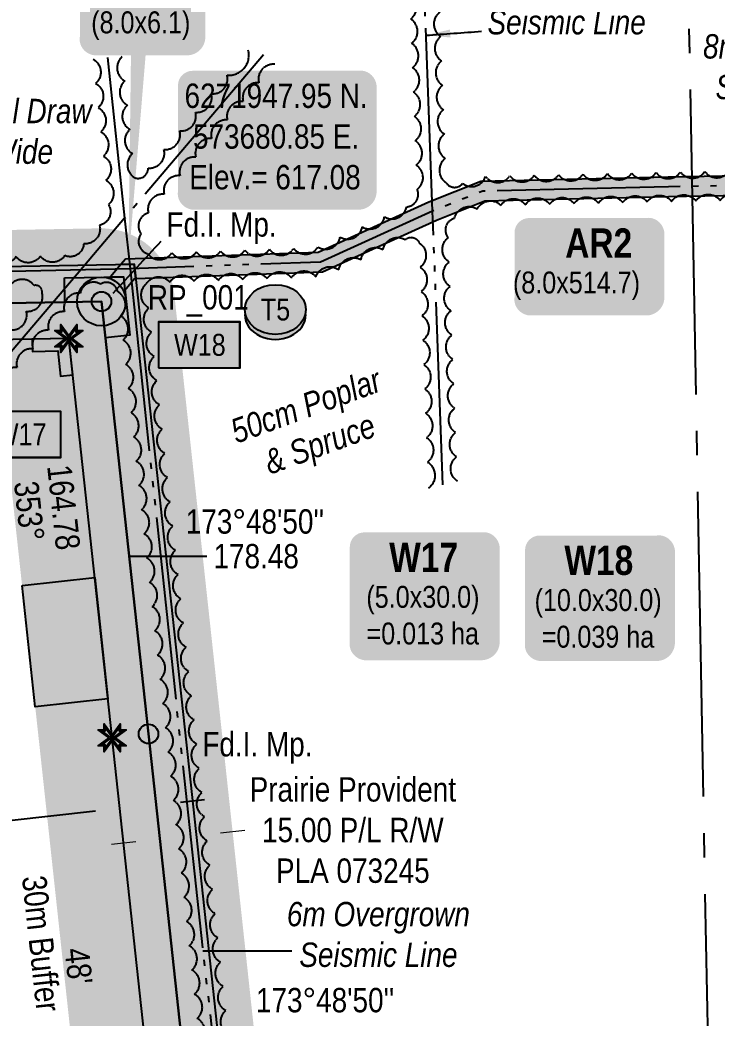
# Model space of a CAD drawing. Extents: x 571054 to 575687, y 6270459 to 6274187.
# Drawn here: x 573647.4 to 573933.3, y 6271654.1 to 6272063.4 of the extents above; entities that cross this region are included whole.
import ezdxf
from ezdxf.enums import TextEntityAlignment as Align

# ---------------------------------------------------------------- set-up
doc = ezdxf.new("R2010")
doc.units = 0
doc.header["$LTSCALE"] = 5
doc.header["$PDMODE"] = 34
doc.header["$PDSIZE"] = 0.03
for name, pattern in [('0', [1, 1, 0]), ('foc-QUARTERLINE', [33, 25, -3, 2, -3]), ('foc-SEISMIC', [20.5, 15, -1, 0.5, -1, 0.5, -1, 0.5, -1])]:
    doc.linetypes.add(name, pattern=pattern)
doc.layers.get('Defpoints').update_dxf_attribs({"color": 9})
for name, color, linetype in [('35', 37, 'Continuous'), ('AS-SEISMIC', 224, 'foc-SEISMIC'), ('DETAIL-T', 7, 'Continuous'), ('F-RW', 190, 'Continuous'), ('L-BD', 7, 'Continuous'), ('L-MON', 1, 'Continuous'), ('L-SECQ', 8, 'foc-QUARTERLINE'), ('P-BUFFER-H 30m', 51, 'Continuous'), ('P-CROSSINGS', 250, 'Continuous'), ('P-FNC BUFFER-T', 40, 'Continuous'), ('P-PROPOSED', 10, 'Continuous'), ('P-PROPOSED-H', 21, 'Continuous'), ('P-TEMP-BLOCKS', 250, 'Continuous'), ('P-TEMP-H', 41, 'Continuous'), ('P-TEMP_ACCESS ROAD', 46, 'Continuous'), ('P-TEMP_WORKSPACE', 46, 'Continuous'), ('P-TXT', 4, 'Continuous'), ('P-WORKAREA', 113, 'Continuous'), ('P-WORKAREA-H', 111, 'Continuous'), ('T-BUSH', 110, '0'), ('T-BUSH-T', 110, 'Continuous'), ('T-WATER-T', 170, 'Continuous')]:
    doc.layers.add(name, color=color, linetype=linetype)
doc.layers.add('F-RW-T', color=190, linetype='Continuous', lineweight=9)
doc.styles.add('80', font='ARIALN.TTF', dxfattribs={"height": 10})
doc.styles.add('80CG', font='ARIALN.TTF', dxfattribs={"height": 10})
doc.styles.add('80L', font='ARIALN.TTF', dxfattribs={"height": 10})
doc.styles.add('80LS', font='ARIALNI.TTF', dxfattribs={"height": 10})
doc.styles.add('BOLD', font='ARIALNB.TTF')
doc.dimstyles.new('Compass 5 000', dxfattribs={"dimscale": 5, "dimtxt": 9, "dimasz": 2, "dimexe": 0.2, "dimexo": 0.0625, "dimgap": 0.5, "dimtad": 0, "dimtih": 1, "dimtoh": 1, "dimzin": 0, "dimdsep": 46, "dimtxsty": '80CG', "dimcen": 0.1, "dimse1": 1, "dimse2": 1, "dimclrd": 256, "dimclrt": 256, "dimaunit": 1, "dimadec": 4, "dimazin": 0, "dimtfac": 0.06, "dimtofl": 0, "dimtmove": 0, "dimatfit": 1, "dimfxl": 0.2, "dimtolj": 1, "dimtzin": 0, "dimlwd": -1, "dimarcsym": 0})

# ---------------------------------------------------------------- blocks, each defined once
blk = doc.blocks.new('fdia')
at = {"color": 255, "const_width": 1}
blk.add_lwpolyline([(-0.5, 0, 1), (0.5, 0, 1)], format="xyb", close=True, dxfattribs=at)
blk = doc.blocks.new('Fdiaa')
blk.add_blockref('fdia', (0, 0))
blk = doc.blocks.new('fdib')
at = {"color": 1, "const_width": 1.6}
blk.add_lwpolyline([(-0.4, 0, 1), (0.4, 0, 1)], format="xyb", close=True, dxfattribs=at)
at = {"color": 1}
blk.add_circle((0, 0), 0.8, dxfattribs=at)
blk = doc.blocks.new('Fdibb')
blk.add_blockref('fdib', (0, 0))
blk = doc.blocks.new('fdicc')
for name in ['Fdibb', 'Fdiaa']:
    blk.add_blockref(name, (0, 0))
blk = doc.blocks.new('FDI')
blk.add_blockref('fdicc', (0, 0))
blk = doc.blocks.new('TEMP')
h = blk.add_hatch(color=255)
h.dxf.hatch_style = 1
h.paths.add_polyline_path([(0, 0.251), (-0.666, 1.152), (-0.666, 0.666), (-1.152, 0.666), (-0.251, 0), (-1.152, -0.666), (-0.666, -0.666), (-0.666, -1.152), (0, -0.251), (0.666, -1.152), (0.666, -0.666), (1.152, -0.666), (0.251, 0), (1.152, 0.666), (0.666, 0.666), (0.666, 1.152)])
h.paths.add_polyline_path([(0.566, 0.849), (0.566, 0.566), (0.849, 0.566), (0.083, 0), (0.849, -0.566), (0.566, -0.566), (0.566, -0.849), (0, -0.083), (-0.566, -0.849), (-0.566, -0.566), (-0.849, -0.566), (-0.083, 0), (-0.849, 0.566), (-0.566, 0.566), (-0.566, 0.849), (0, 0.083)], flags=16)
h = blk.add_hatch(color=1)
h.dxf.hatch_style = 1
h.paths.add_polyline_path([(0, 0.083), (-0.566, 0.849), (-0.566, 0.566), (-0.849, 0.566), (-0.083, 0), (-0.849, -0.566), (-0.566, -0.566), (-0.566, -0.849), (0, -0.083), (0.566, -0.849), (0.566, -0.566), (0.849, -0.566), (0.083, 0), (0.849, 0.566), (0.566, 0.566), (0.566, 0.849)])
at = {"color": 1}
for p, q in [((-0.083, 0), (0.083, 0)), ((0, 0.083), (0, -0.083))]:
    blk.add_line(p, q, dxfattribs=at)
at = {"color": 255, "flags": 128}
blk.add_lwpolyline([(-0.251, 0), (-1.152, 0.666), (-0.666, 0.666), (-0.666, 1.152), (0, 0.251), (0.666, 1.152), (0.666, 0.666), (1.152, 0.666), (0.251, 0), (1.152, -0.666), (0.666, -0.666), (0.666, -1.152), (0, -0.251), (-0.666, -1.152), (-0.666, -0.666), (-1.152, -0.666)], close=True, dxfattribs=at)
at = {"color": 1, "flags": 128}
blk.add_lwpolyline([(-0.083, 0), (-0.849, 0.566), (-0.566, 0.566), (-0.566, 0.849), (0, 0.083), (0.566, 0.849), (0.566, 0.566), (0.849, 0.566), (0.083, 0), (0.849, -0.566), (0.566, -0.566), (0.566, -0.849), (0, -0.083), (-0.566, -0.849), (-0.566, -0.566), (-0.849, -0.566)], close=True, dxfattribs=at)
blk = doc.blocks.new('*U437')
h = blk.add_hatch(color=191)
edge = h.paths.add_edge_path()
edge.add_line((-24, -20), (24, -20))
edge.add_arc((24, -14), 6, 270, 360)
edge.add_line((30, -14), (30, 12.5))
edge.add_arc((24, 12.5), 6, 0, 90)
edge.add_line((24, 18.5), (-24, 18.5))
edge.add_arc((-24, 12.5), 6, 90, 180)
edge.add_line((-30, 12.5), (-30, -14))
edge.add_arc((-24, -14), 6, 180, 270)
at = {"color": 250, "flags": 128}
blk.add_lwpolyline([(-24, -20, 3, 3, 0), (24, -20, 3, 3, 0.414214), (30, -14, 3, 3, 0), (30, 12.5, 3, 0, 0.414214), (24, 18.5, 0, 0, 0), (-24, 18.5, 0, 0, 0.414214), (-30, 12.5, 0, 0, 0), (-30, -14, 0, 3, 0.414214)], format="xyseb", close=True, dxfattribs=at)
at = {"flags": 128}
blk.add_lwpolyline([(-20.29, -15.45, 0, 7.5, 0), (0, 0, 0, 0, 0)], format="xyseb", dxfattribs=at)
at = {"color": 250}
for tag, p, height, style in [('TEMP_AREA_W1_001', (-9.21, 2.24), 12, 'BOLD'), ('ENTER_TEXT_001', (-30.66, -12.47), 9, '80')]:
    blk.add_attdef(tag, p, '', height=height, dxfattribs=dict(at, style=style))
blk = doc.blocks.new('Temp_Area')
h = blk.add_hatch(color=191)
h.dxf.hatch_style = 1
h.paths.add_polyline_path([(-16.83, -9.44), (16.33, -9.44), (16.33, 9.05), (-16.83, 9.05)])
at = {"color": 250}
for points in [[(-17.03, -9.64), (16.53, -9.64), (16.53, 9.25), (-17.03, 9.25)], [(-16.93, -9.54), (16.43, -9.54), (16.43, 9.15), (-16.93, 9.15)]]:
    blk.add_lwpolyline(points, close=True, dxfattribs=at)
at = {"color": 250, "style": '80L'}
blk.add_attdef('TEMPORARY', text='', height=9, dxfattribs=at).set_placement((0, -0.15), align=Align.MIDDLE_CENTER)
blk = doc.blocks.new('*U439')
h = blk.add_hatch(color=191)
edge = h.paths.add_edge_path()
edge.add_line((-24, -32.47), (24, -32.47))
edge.add_arc((24, -26.47), 6, 270, 360)
edge.add_line((30, -26.47), (30, 12.5))
edge.add_arc((24, 12.5), 6, 0, 90)
edge.add_line((24, 18.5), (-24, 18.5))
edge.add_arc((-24, 12.5), 6, 90, 180)
edge.add_line((-30, 12.5), (-30, -26.47))
edge.add_arc((-24, -26.47), 6, 180, 270)
at = {"color": 250, "flags": 128}
blk.add_lwpolyline([(-24, -32.47, 3, 3, 0), (24, -32.47, 3, 3, 0.414214), (30, -26.47, 3, 3, 0), (30, 12.5, 3, 0, 0.414214), (24, 18.5, 0, 0, 0), (-24, 18.5, 0, 0, 0.414214), (-30, 12.5, 0, 0, 0), (-30, -26.47, 0, 3, 0.414214)], format="xyseb", close=True, dxfattribs=at)
at = {"flags": 128}
blk.add_lwpolyline([(-20.29, -15.45, 0, 7.5, 0), (0, 0, 0, 0, 0)], format="xyseb", dxfattribs=at)
at = {"color": 250}
for tag, p, height, style in [('TEMP_AREA_W1_001', (-9.21, 2.24), 12, 'BOLD'), ('ENTER_TEXT_001', (-30.66, -12.47), 9, '80')]:
    blk.add_attdef(tag, p, '', height=height, dxfattribs=dict(at, style=style))
blk = doc.blocks.new('Temp_Area3')
h = blk.add_hatch(color=111)
h.dxf.hatch_style = 1
h.paths.add_polyline_path([(-16.83, -9.44), (16.33, -9.44), (16.33, 9.05), (-16.83, 9.05)])
at = {"color": 250}
for points in [[(-17.03, -9.64), (16.53, -9.64), (16.53, 9.25), (-17.03, 9.25)], [(-16.93, -9.54), (16.43, -9.54), (16.43, 9.15), (-16.93, 9.15)]]:
    blk.add_lwpolyline(points, close=True, dxfattribs=at)
at = {"color": 250, "style": '80L'}
blk.add_attdef('TEMPORARY', text='', height=9, dxfattribs=at).set_placement((0, -0.15), align=Align.MIDDLE_CENTER)
blk = doc.blocks.new('*U445')
h = blk.add_hatch(color=111)
edge = h.paths.add_edge_path()
edge.add_line((-24, -31.48), (24, -31.48))
edge.add_arc((24, -25.48), 6, 270, 360)
edge.add_line((30, -25.48), (30, 12.5))
edge.add_arc((24, 12.5), 6, 0, 90)
edge.add_line((24, 18.5), (-24, 18.5))
edge.add_arc((-24, 12.5), 6, 90, 180)
edge.add_line((-30, 12.5), (-30, -25.48))
edge.add_arc((-24, -25.48), 6, 180, 270)
at = {"color": 250, "flags": 128}
blk.add_lwpolyline([(-24, -31.48, 3, 3, 0), (24, -31.48, 3, 3, 0.414214), (30, -25.48, 3, 3, 0), (30, 12.5, 3, 0, 0.414214), (24, 18.5, 0, 0, 0), (-24, 18.5, 0, 0, 0.414214), (-30, 12.5, 0, 0, 0), (-30, -25.48, 0, 3, 0.414214)], format="xyseb", close=True, dxfattribs=at)
at = {"flags": 128}
blk.add_lwpolyline([(-25.42, -14.95, 0, 7.5, 0), (0, 0, 0, 0, 0)], format="xyseb", dxfattribs=at)
at = {"color": 250}
for tag, p, height, style in [('TEMP_AREA_W1_001', (-9.21, 2.24), 12, 'BOLD'), ('ENTER_TEXT_001', (-30.66, -12.47), 9, '80')]:
    blk.add_attdef(tag, p, '', height=height, dxfattribs=dict(at, style=style))
blk = doc.blocks.new('*D467')
at = {"layer": 'Defpoints', "color": 0, "transparency": 16777216}
for p in [(573719.61, 6271729.66), (573719.69, 6271728.94), (573704.72, 6271728.05)]:
    blk.add_point(p, dxfattribs=at)
at = {"layer": 'F-RW-T', "transparency": 16777216}
for p, q in [((573729.63, 6271730.02), (573739.57, 6271731.1)), ((573694.86, 6271726.26), (573684.91, 6271725.18))]:
    blk.add_line(p, q, dxfattribs=at)
for points in [[(573729.45, 6271731.68), (573729.81, 6271728.36), (573719.69, 6271728.94)], [(573694.68, 6271727.91), (573695.03, 6271724.6), (573704.8, 6271727.33)]]:
    blk.add_solid(points, dxfattribs=at)
at = {"layer": 'F-RW-T', "transparency": 16777216, "insert": (573783.94, 6271731.1), "char_height": 10, "attachment_point": 5, "style": '80CG'}
blk.add_mtext('\\A1;Prairie Provident\\P15.00 P/L R/W\\PPLA 073245', dxfattribs=at)
blk = doc.blocks.new('*U457')
h = blk.add_hatch(color=254)
edge = h.paths.add_edge_path()
edge.add_line((-34, -28.5), (34, -28.5))
edge.add_arc((34, -22.5), 6, 270, 360)
edge.add_line((40, -22.5), (40, 21))
edge.add_arc((34, 21), 6, 0, 90)
edge.add_line((34, 27), (-34, 27))
edge.add_arc((-34, 21), 6, 90, 180)
edge.add_line((-40, 21), (-40, -22.5))
edge.add_arc((-34, -22.5), 6, 180, 270)
at = {"color": 1, "flags": 128}
blk.add_lwpolyline([(-34, -28.5, 3, 3, 0), (34, -28.5, 3, 3, 0.414214), (40, -22.5, 3, 3, 0), (40, 21, 3, 0, 0.414214), (34, 27, 0, 0, 0), (-34, 27, 0, 0, 0.414214), (-40, 21, 0, 0, 0), (-40, -22.5, 0, 3, 0.414214)], format="xyseb", close=True, dxfattribs=at)
blk.add_lwpolyline([(-34.51, -16.67, 0, 10, 0), (0, 0, 5, 5, 0)], format="xyseb", dxfattribs=at)
at = {"color": 1, "style": '80'}
blk.add_attdef('ENTER_TEXT_001', (-35.99, -5), '', height=10, dxfattribs=at)
blk = doc.blocks.new('*D548')
at = {"layer": 'Defpoints', "color": 0, "transparency": 16777216}
for p in [(573697.49, 6271794.79), (573682.58, 6271793.17), (573703.27, 6271741.53)]:
    blk.add_point(p, dxfattribs=at)
at = {"layer": 'P-TXT', "transparency": 16777216}
for p, q in [((573713.21, 6271742.61), (573723.15, 6271743.69)), ((573678.42, 6271738.84), (573642.92, 6271734.98))]:
    blk.add_line(p, q, dxfattribs=at)
for points in [[(573713.03, 6271744.27), (573713.39, 6271740.96), (573703.27, 6271741.53)], [(573678.24, 6271740.49), (573678.6, 6271737.18), (573688.37, 6271739.92)]]:
    blk.add_solid(points, dxfattribs=at)
at = {"layer": 'P-TXT', "transparency": 16777216, "insert": (573626.98, 6271734.98), "char_height": 10, "attachment_point": 5, "style": '80CG'}
blk.add_mtext('\\A1;15.00', dxfattribs=at)
blk = doc.blocks.new('Well_proximity')
h = blk.add_hatch(color=191)
h.dxf.hatch_style = 1
edge = h.paths.add_edge_path()
edge.add_ellipse((0, 0), major_axis=(-12.5, 0), ratio=0.816297, start_angle=0, end_angle=360)
h = blk.add_hatch(color=250)
h.dxf.hatch_style = 1
edge = h.paths.add_edge_path()
edge.add_ellipse((0, -2.05), major_axis=(-12.5, 0), ratio=0.816297, start_angle=0, end_angle=180)
edge.add_line((12.5, -2.05), (12.5, 0))
edge.add_ellipse((0, 0), major_axis=(-12.5, 0), ratio=0.816297, start_angle=0, end_angle=180, ccw=False)
edge.add_line((-12.5, 0), (-12.5, -2.05))
at = {"color": 250}
blk.add_ellipse((0, 0), major_axis=(-12.5, 0), ratio=0.816297, dxfattribs=at)
blk.add_ellipse((0, -2.05), major_axis=(-12.5, 0), ratio=0.816297, start_param=0, end_param=3.141593, dxfattribs=at)
at = {"color": 250, "style": '80L'}
blk.add_attdef('CROSSING', text='', height=9, dxfattribs=at).set_placement((0.09, 0.02), align=Align.MIDDLE_CENTER)
blk = doc.blocks.new('*U608')
h = blk.add_hatch(color=111)
edge = h.paths.add_edge_path()
edge.add_line((-19, -20), (19, -20))
edge.add_arc((19, -14), 6, 270, 360)
edge.add_line((25, -14), (25, 12.5))
edge.add_arc((19, 12.5), 6, 0, 90)
edge.add_line((19, 18.5), (-19, 18.5))
edge.add_arc((-19, 12.5), 6, 90, 180)
edge.add_line((-25, 12.5), (-25, -14))
edge.add_arc((-19, -14), 6, 180, 270)
at = {"color": 250, "flags": 128}
blk.add_lwpolyline([(-19, -20, 3, 3, 0), (19, -20, 3, 3, 0.414214), (25, -14, 3, 3, 0), (25, 12.5, 3, 0, 0.414214), (19, 18.5, 0, 0, 0), (-19, 18.5, 0, 0, 0.414214), (-25, 12.5, 0, 0, 0), (-25, -14, 0, 3, 0.414214)], format="xyseb", close=True, dxfattribs=at)
at = {"flags": 128}
blk.add_lwpolyline([(-5.1, -107.21, 0, 7.5, 0), (0, 0, 0, 0, 0)], format="xyseb", dxfattribs=at)
at = {"color": 250}
for tag, p, height, style in [('TEMP_AREA_W1_001', (-9.21, 2.24), 12, 'BOLD'), ('ENTER_TEXT_001', (-30.66, -12.47), 9, '80')]:
    blk.add_attdef(tag, p, '', height=height, dxfattribs=dict(at, style=style))

msp = doc.modelspace()

# ---------------------------------------------------------------- hatches: boundary and pattern name
at = {"layer": 'P-BUFFER-H 30m'}
h = msp.add_hatch(color=256, dxfattribs=at)
h.dxf.hatch_style = 1
edge = h.paths.add_edge_path()
edge.add_line((575392.087, 6271197.65), (575309.464, 6271196.924))
edge.add_arc((575309.201, 6271226.91), 29.987, 262.49234, 270.50338, ccw=False)
edge.add_line((575305.283, 6271197.18), (574670.645, 6271280.818))
edge.add_line((574670.645, 6271280.818), (574384.686, 6271275.853))
edge.add_arc((574384.165, 6271305.835), 29.987, 180.99484, 270.99484, ccw=False)
edge.add_line((574354.182, 6271305.315), (574353.184, 6271362.791))
edge.add_line((574353.184, 6271362.791), (574271.953, 6271389.012))
edge.add_arc((574281.165, 6271417.549), 29.987, 235.37093, 252.11032, ccw=False)
edge.add_line((574264.124, 6271392.874), (574236.866, 6271411.698))
edge.add_arc((574253.907, 6271436.373), 29.987, 209.06631, 235.37093, ccw=False)
edge.add_line((574227.696, 6271421.805), (574194.234, 6271482.008))
edge.add_line((574194.234, 6271482.008), (574184.185, 6271492.366))
edge.add_line((574184.185, 6271492.366), (574009.055, 6271487.402))
edge.add_line((574009.055, 6271487.402), (573714.183, 6271479.081))
edge.add_arc((573713.337, 6271509.057), 29.987, 186.17633, 271.61635, ccw=False)
edge.add_line((573683.524, 6271505.831), (573655.396, 6271765.75))
edge.add_line((573655.396, 6271765.75), (573640.572, 6271902.245))
edge.add_line((573640.572, 6271902.245), (573310.207, 6271896.39))
edge.add_arc((573309.676, 6271926.373), 29.987, 181.0153, 271.0153, ccw=False)
edge.add_line((573279.693, 6271925.842), (573279.427, 6271940.833))
edge.add_arc((573309.41, 6271941.364), 29.987, 91.0153, 181.0153, ccw=False)
edge.add_line((573308.879, 6271971.347), (573680.323, 6271977.93))
edge.add_arc((573680.854, 6271947.947), 29.987, 6.19833, 91.0153, ccw=False)
edge.add_line((573710.666, 6271951.185), (573729.928, 6271773.827))
edge.add_line((573729.928, 6271773.827), (573753.588, 6271555.191))
edge.add_line((573753.588, 6271555.191), (574006.934, 6271562.34))
edge.add_line((574006.934, 6271562.34), (574201.84, 6271567.865))
edge.add_arc((574202.69, 6271537.89), 29.987, 44.13256, 91.6237, ccw=False)
edge.add_line((574224.213, 6271558.771), (574252.183, 6271529.941))
edge.add_arc((574230.66, 6271509.06), 29.987, 29.06631, 44.13256, ccw=False)
edge.add_line((574256.871, 6271523.628), (574288.116, 6271467.413))
edge.add_line((574288.116, 6271467.413), (574301.28, 6271458.322))
edge.add_line((574301.28, 6271458.322), (574406.812, 6271424.257))
edge.add_arc((574397.6, 6271395.72), 29.987, 0.99484, 72.11032, ccw=False)
edge.add_line((574427.583, 6271396.241), (574428.358, 6271351.59))
edge.add_line((574428.358, 6271351.59), (574672.687, 6271355.833))
edge.add_arc((574673.207, 6271325.85), 29.987, 82.49234, 90.99484, ccw=False)
edge.add_line((574677.125, 6271355.581), (575311.955, 6271271.917))
edge.add_line((575311.955, 6271271.917), (575391.428, 6271272.616))
edge.add_arc((575391.691, 6271242.629), 29.987, 0.50338, 90.50338, ccw=False)
edge.add_line((575421.677, 6271242.893), (575421.809, 6271227.9))
edge.add_arc((575391.823, 6271227.636), 29.987, -89.49662, 0.50338, ccw=False)
at = {"layer": 'P-PROPOSED-H'}
h = msp.add_hatch(color=256, dxfattribs=at)
h.dxf.hatch_style = 1
h.paths.add_polyline_path([(575391.823, 6271227.636), (575309.201, 6271226.91), (574672.353, 6271310.84), (574384.165, 6271305.835), (574382.795, 6271384.744), (574281.165, 6271417.549), (574253.907, 6271436.373), (574218.518, 6271500.043), (574196.522, 6271522.715), (574008.205, 6271517.377), (573713.337, 6271509.057), (573685.209, 6271768.976), (573667.427, 6271932.713), (573309.676, 6271926.373), (573309.41, 6271941.364), (573680.854, 6271947.947), (573700.116, 6271770.589), (573726.754, 6271524.435), (574007.78, 6271532.365), (574202.69, 6271537.89), (574230.66, 6271509.06), (574265.31, 6271446.72), (574287.87, 6271431.14), (574397.6, 6271395.72), (574398.896, 6271321.087), (574673.207, 6271325.85), (575310.119, 6271241.913), (575391.691, 6271242.629)])
at = {"layer": 'P-TEMP-H'}
h = msp.add_hatch(color=256, dxfattribs=at)
h.dxf.hatch_style = 1
h.paths.add_polyline_path([(573688.797, 6271963.084), (573694.283, 6271963.181), (573694.911, 6271957.393), (573771.547, 6271960.118), (573818.232, 6271981.35), (573838.041, 6271989.218), (573913.472, 6271990.949), (574181.74, 6271995.848), (574197, 6272009.939), (574197.355, 6272009.942), (574197.08, 6272017.936), (574193.842, 6272017.907), (574178.551, 6272003.787), (573913.308, 6271998.943), (573836.423, 6271997.18), (573815.098, 6271988.71), (573769.679, 6271968.054), (573690.636, 6271965.242)])
h = msp.add_hatch(color=256, dxfattribs=at)
h.dxf.hatch_style = 1
h.paths.add_polyline_path([(573669.046, 6271917.807), (573667.427, 6271932.713), (573652.435, 6271932.447), (573652.524, 6271927.45), (573662.951, 6271927.635), (573664.077, 6271917.267)])
h = msp.add_hatch(color=256, dxfattribs=at)
h.dxf.hatch_style = 1
h.paths.add_polyline_path([(573648.263, 6271831.431), (573678.075, 6271834.668), (573683.471, 6271784.982), (573653.659, 6271781.744)])
at = {"layer": 'P-WORKAREA-H'}
h = msp.add_hatch(color=256, dxfattribs=at)
h.dxf.hatch_style = 1
h.paths.add_polyline_path([(573684.473, 6271958.008), (573689.807, 6271958.103), (573690.4, 6271952.634), (573694.44, 6271957.376), (573694.911, 6271957.393), (573694.283, 6271963.181), (573688.797, 6271963.084)])
h = msp.add_hatch(color=256, dxfattribs=at)
h.dxf.hatch_style = 1
h.paths.add_polyline_path([(573665.686, 6271957.676), (573689.807, 6271958.103), (573692.409, 6271934.119), (573682.471, 6271933.041), (573680.854, 6271947.947), (573665.863, 6271947.681)])

# ---------------------------------------------------------------- linework, layer by layer
at = {"layer": '35', "color": 3}
msp.add_circle((573680.854, 6271947.947), 9.996, dxfattribs=at)
at = {"layer": 'AS-SEISMIC'}
for p, q in [((573816.665, 6271985.03), (573812.493, 6272095.228)), ((573747.326, 6272049.098), (573690.335, 6271982.072)), ((573820.916, 6271872.761), (573816.665, 6271985.03)), ((573690.335, 6271982.072), (573672.321, 6271960.886)), ((573672.321, 6271960.886), (573557.454, 6271825.792))]:
    msp.add_line(p, q, dxfattribs=at)
at = {"layer": 'AS-SEISMIC', "flags": 128}
for points in [[(573683.344, 6272047.964), (573690.335, 6271982.072)], [(574020.644, 6271996.905), (573913.39, 6271994.946), (573837.232, 6271993.199), (573816.665, 6271985.03)], [(573816.665, 6271985.03), (573770.613, 6271964.086), (573692.538, 6271961.309)], [(573690.335, 6271982.072), (573692.538, 6271961.309)], [(573692.538, 6271961.309), (573470.99, 6271956.669), (573424.398, 6271955.938)], [(573692.538, 6271961.309), (573711.472, 6271782.859), (573723.246, 6271674.23), (573739.027, 6271536.409)]]:
    msp.add_lwpolyline(points, dxfattribs=at)
at = {"layer": 'F-RW'}
msp.add_lwpolyline([(574007.78, 6271532.365), (573726.754, 6271524.435), (573700.097, 6271770.577), (573680.854, 6271947.947), (573309.41, 6271941.364), (573309.144, 6271956.355), (573694.283, 6271963.181), (573715.003, 6271772.194), (573740.17, 6271539.813), (574007.357, 6271547.353)], dxfattribs=at)
at = {"layer": 'L-SECQ'}
msp.add_line((573919.213, 6272199.788), (573934.123, 6271395.094), dxfattribs=at)
at = {"layer": 'P-PROPOSED', "flags": 128}
msp.add_lwpolyline([(574008.205, 6271517.377), (573713.337, 6271509.057), (573685.209, 6271768.976), (573667.427, 6271932.713), (573309.676, 6271926.373), (573309.41, 6271941.364), (573680.854, 6271947.947), (573700.116, 6271770.589), (573726.754, 6271524.435), (574007.78, 6271532.365)], dxfattribs=at)
at = {"layer": 'P-TEMP_ACCESS ROAD', "flags": 128}
msp.add_lwpolyline([(573688.797, 6271963.084), (573694.283, 6271963.181), (573694.911, 6271957.393), (573771.547, 6271960.118), (573818.232, 6271981.35), (573838.041, 6271989.218), (573913.472, 6271990.949), (574181.74, 6271995.848), (574197, 6272009.939), (574197.355, 6272009.942), (574197.08, 6272017.936), (574193.842, 6272017.907), (574178.551, 6272003.787), (573913.308, 6271998.943), (573836.423, 6271997.18), (573815.098, 6271988.71), (573769.679, 6271968.054), (573690.636, 6271965.242)], close=True, dxfattribs=at)
at = {"layer": 'P-TEMP_WORKSPACE', "flags": 128}
msp.add_lwpolyline([(573669.046, 6271917.807), (573667.427, 6271932.713), (573652.435, 6271932.447), (573652.524, 6271927.45), (573662.951, 6271927.635), (573664.077, 6271917.267)], close=True, dxfattribs=at)
at = {"layer": 'P-TEMP_WORKSPACE'}
msp.add_lwpolyline([(573648.263, 6271831.431), (573678.075, 6271834.668), (573683.471, 6271784.982), (573653.659, 6271781.744)], close=True, dxfattribs=at)
at = {"layer": 'P-WORKAREA'}
for points in [[(573684.473, 6271958.008), (573689.807, 6271958.103), (573690.4, 6271952.634), (573694.44, 6271957.376), (573694.911, 6271957.393), (573694.283, 6271963.181), (573688.797, 6271963.084)], [(573665.686, 6271957.676), (573689.807, 6271958.103), (573692.409, 6271934.119), (573682.471, 6271933.041), (573680.854, 6271947.947), (573665.863, 6271947.681)]]:
    msp.add_lwpolyline(points, close=True, dxfattribs=at)
at = {"layer": 'T-BUSH', "flags": 128}
for points in [[(573818.446, 6272096.516, 0.5205671), (573818.824, 6272086.528, 0.5205671), (573819.202, 6272076.539, 0.5205671), (573819.58, 6272066.55, 0.5205671), (573819.958, 6272056.562, 0.5205671), (573820.337, 6272046.573, 0.5205671), (573820.715, 6272036.585, 0.5205671), (573821.093, 6272026.596, 0.5205671), (573821.471, 6272016.607, 0.5205671), (573821.849, 6272006.619, 0.5205671), (573822.228, 6271996.63, 0.5205671), (573828.935, 6271996.357, 0.5205671), (573838.392, 6271999.225, 0.5205671), (573848.385, 6271999.454, 0.5205671), (573858.378, 6271999.683, 0.5205671), (573868.372, 6271999.912, 0.5205671), (573878.365, 6272000.142, 0.5205671), (573888.358, 6272000.371, 0.5205671), (573898.351, 6272000.6, 0.5205671), (573908.344, 6272000.829, 0.5205671), (573918.338, 6272001.035, 0.5205671), (573928.332, 6272001.217, 0.5205671), (573938.326, 6272001.4, 0.5205671), (573948.32, 6272001.582, 0.5205671), (573958.314, 6272001.765, 0.5205671), (573968.308, 6272001.947, 0.5205671), (573978.302, 6272002.13, 0.5205671), (573988.296, 6272002.312, 0.5205671), (573998.29, 6272002.495, 0.5205671), (574008.285, 6272002.677, 0.5205671), (574014.37, 6272006.591, 0.5205671), (574014.087, 6272016.583, 0.5205671), (574013.804, 6272026.574, 0.5205671), (574013.521, 6272036.566, 0.5205671), (574013.238, 6272046.558, 0.5205671), (574012.956, 6272056.55, 0.5205671), (574012.673, 6272066.541, 0.5205671), (574012.39, 6272076.533, 0.5205671), (574012.107, 6272086.525, 0.5205671), (574011.706, 6272100.685, 0.5205671)], [(573751.895, 6272045.213, 0.5205671), (573745.42, 6272037.598, 0.5205671), (573738.945, 6272029.983, 0.5205671), (573732.47, 6272022.368, 0.5205671), (573725.995, 6272014.753, 0.5205671), (573719.52, 6272007.138, 0.5205671), (573713.045, 6271999.523, 0.5205671), (573706.57, 6271991.907, 0.5205671), (573700.095, 6271984.292, 0.5205671), (573697.051, 6271975.618, 0.5205671), (573699.745, 6271967.567, 0.5205671), (573709.734, 6271967.922, 0.5205671), (573719.723, 6271968.277, 0.5205671), (573729.713, 6271968.632, 0.5205671), (573739.702, 6271968.988, 0.5205671), (573749.692, 6271969.343, 0.5205671), (573759.681, 6271969.698, 0.5205671), (573769.63, 6271970.227, 0.5205671), (573778.729, 6271974.366, 0.5205671), (573787.828, 6271978.504, 0.5205671), (573796.927, 6271982.642, 0.5205671), (573806.026, 6271986.78, 0.5205671), (573810.328, 6271993.879, 0.5205671), (573809.95, 6272003.867, 0.5205671), (573809.572, 6272013.856, 0.5205671), (573809.194, 6272023.845, 0.5205671), (573808.815, 6272033.833, 0.5205671), (573808.437, 6272043.822, 0.5205671), (573808.059, 6272053.81, 0.5205671), (573807.681, 6272063.799, 0.5205671), (573807.303, 6272073.788, 0.5205671), (573806.924, 6272083.776, 0.5205671), (573806.54, 6272093.941, 0.5205671)], [(573689.336, 6272048.334, 0.5205671), (573690.39, 6272038.394, 0.5205671), (573691.445, 6272028.454, 0.5205671), (573692.499, 6272018.514, 0.5205671), (573693.554, 6272008.574, 0.5205671), (573694.609, 6271998.634, 0.5205671), (573699.98, 6272002.673, 0.5205671), (573706.455, 6272010.288, 0.5205671), (573712.929, 6272017.904, 0.5205671), (573719.404, 6272025.519, 0.5205671), (573725.879, 6272033.134, 0.5205671), (573732.354, 6272040.749, 0.5205671), (573741.045, 6272050.97, 0.5205671)], [(573677.38, 6272047.332, -0.5205671), (573678.434, 6272037.392, -0.5205671), (573679.489, 6272027.452, -0.5205671), (573680.544, 6272017.512, -0.5205671), (573681.598, 6272007.572, -0.5205671), (573682.653, 6271997.632, -0.5205671), (573683.708, 6271987.692, -0.5205671), (573680.031, 6271979.213, -0.5205671), (573673.557, 6271971.597, -0.5205671), (573665.768, 6271966.747, -0.5205671), (573655.774, 6271966.538, -0.5205671), (573645.781, 6271966.329, -0.5205671), (573635.787, 6271966.119, -0.5205671), (573625.794, 6271965.91, -0.5205671), (573615.8, 6271965.701, -0.5205671), (573605.807, 6271965.491, -0.5205671), (573595.813, 6271965.282, -0.5205671), (573585.819, 6271965.073, -0.5205671), (573575.826, 6271964.863, -0.5205671), (573565.832, 6271964.654, -0.5205671), (573555.839, 6271964.445, -0.5205671), (573545.845, 6271964.236, -0.5205671), (573535.852, 6271964.026, -0.5205671), (573525.858, 6271963.817, -0.5205671), (573515.864, 6271963.608, -0.5205671), (573505.871, 6271963.398, -0.5205671), (573495.877, 6271963.189, -0.5205671), (573485.884, 6271962.98, -0.5205671), (573475.89, 6271962.77, -0.5205671), (573465.896, 6271962.587, -0.5205671), (573455.902, 6271962.431, -0.5205671), (573445.907, 6271962.274, -0.5205671), (573435.913, 6271962.117, -0.5205671), (573430.104, 6271966.335, -0.5205671), (573429.822, 6271976.327, -0.5205671), (573429.54, 6271986.318, -0.5205671), (573429.257, 6271996.31, -0.5205671), (573428.975, 6272006.302, -0.5205671), (573428.692, 6272016.294, -0.5205671), (573428.41, 6272026.285, -0.5205671), (573428.127, 6272036.277, -0.5205671), (573427.924, 6272043.469, -0.5205671)], [(573826.862, 6271874.217, -0.5205671), (573826.484, 6271884.205, -0.5205671), (573826.106, 6271894.194, -0.5205671), (573825.728, 6271904.182, -0.5205671), (573825.35, 6271914.171, -0.5205671), (573824.971, 6271924.16, -0.5205671), (573824.593, 6271934.148, -0.5205671), (573824.215, 6271944.137, -0.5205671), (573823.837, 6271954.125, -0.5205671), (573823.459, 6271964.114, -0.5205671), (573823.08, 6271974.103, -0.5205671), (573825.674, 6271982.155, -0.5205671), (573834.964, 6271985.845, -0.5205671), (573844.693, 6271987.371, -0.5205671), (573854.686, 6271987.6, -0.5205671), (573864.68, 6271987.83, -0.5205671), (573874.673, 6271988.059, -0.5205671), (573884.666, 6271988.288, -0.5205671), (573894.659, 6271988.517, -0.5205671), (573904.652, 6271988.747, -0.5205671), (573914.645, 6271988.97, -0.5205671), (573924.639, 6271989.153, -0.5205671), (573934.634, 6271989.335, -0.5205671), (573944.628, 6271989.518, -0.5205671), (573954.622, 6271989.701, -0.5205671), (573964.616, 6271989.883, -0.5205671), (573974.61, 6271990.066, -0.5205671), (573984.604, 6271990.248, -0.5205671), (573994.598, 6271990.431, -0.5205671), (574004.592, 6271990.613, -0.5205671), (574014.586, 6271990.796, -0.5205671), (574015.093, 6271981.038, -0.5205671), (574015.376, 6271971.047, -0.5205671), (574015.659, 6271961.055, -0.5205671), (574015.942, 6271951.063, -0.5205671), (574016.224, 6271941.071, -0.5205671), (574016.507, 6271931.08, -0.5205671), (574016.79, 6271921.088, -0.5205671), (574017.073, 6271911.096, -0.5205671), (574017.356, 6271901.104, -0.5205671), (574017.589, 6271892.846, -0.5205671)], [(573824.214, 6271627.154, -0.5205671), (573824.592, 6271617.165, -0.5205671), (573824.97, 6271607.176, -0.5205671), (573825.348, 6271597.188, -0.5205671), (573825.726, 6271587.199, -0.5205671), (573826.105, 6271577.211, -0.5205671), (573826.483, 6271567.222, -0.5205671), (573826.861, 6271557.233, -0.5205671), (573827.239, 6271547.245, -0.5205671), (573819.062, 6271545.21, -0.5205671), (573809.072, 6271544.861, -0.5205671), (573799.083, 6271544.511, -0.5205671), (573789.093, 6271544.162, -0.5205671), (573779.104, 6271543.812, -0.5205671), (573769.114, 6271543.463, -0.5205671), (573759.124, 6271543.113, -0.5205671), (573749.135, 6271542.764, -0.5205671), (573743.801, 6271547.793, -0.5205671), (573742.714, 6271557.73, -0.5205671), (573741.626, 6271567.666, -0.5205671), (573740.539, 6271577.603, -0.5205671), (573739.452, 6271587.539, -0.5205671), (573738.365, 6271597.476, -0.5205671), (573737.278, 6271607.412, -0.5205671), (573736.191, 6271617.349, -0.5205671), (573735.104, 6271627.285, -0.5205671), (573734.017, 6271637.222, -0.5205671), (573732.93, 6271647.158, -0.5205671), (573731.843, 6271657.095, -0.5205671), (573730.756, 6271667.031, -0.5205671), (573729.669, 6271676.968, -0.5205671), (573728.581, 6271686.904, -0.5205671), (573727.494, 6271696.84, -0.5205671), (573726.407, 6271706.777, -0.5205671), (573725.32, 6271716.713, -0.5205671), (573724.233, 6271726.65, -0.5205671), (573723.146, 6271736.586, -0.5205671), (573722.059, 6271746.523, -0.5205671), (573720.972, 6271756.459, -0.5205671), (573719.885, 6271766.396, -0.5205671), (573718.798, 6271776.332, -0.5205671), (573717.711, 6271786.269, -0.5205671), (573716.624, 6271796.205, -0.5205671), (573715.536, 6271806.142, -0.5205671), (573714.449, 6271816.078, -0.5205671), (573713.362, 6271826.015, -0.5205671), (573712.275, 6271835.951, -0.5205671), (573711.188, 6271845.888, -0.5205671), (573710.101, 6271855.824, -0.5205671), (573709.014, 6271865.76, -0.5205671), (573707.927, 6271875.697, -0.5205671), (573706.84, 6271885.633, -0.5205671), (573705.753, 6271895.57, -0.5205671), (573704.666, 6271905.506, -0.5205671), (573703.579, 6271915.443, -0.5205671), (573702.492, 6271925.379, -0.5205671), (573701.404, 6271935.316, -0.5205671), (573700.317, 6271945.252, -0.5205671), (573699.23, 6271955.189, -0.5205671), (573708.823, 6271955.887, -0.5205671), (573718.813, 6271956.242, -0.5205671), (573728.802, 6271956.598, -0.5205671), (573738.791, 6271956.953, -0.5205671), (573748.781, 6271957.308, -0.5205671), (573758.77, 6271957.664, -0.5205671), (573768.76, 6271958.019, -0.5205671), (573778.149, 6271960.925, -0.5205671), (573787.248, 6271965.063, -0.5205671), (573796.347, 6271969.201, -0.5205671), (573805.446, 6271973.339, -0.5205671), (573811.157, 6271971.989, -0.5205671), (573811.535, 6271962.001, -0.5205671), (573811.913, 6271952.012, -0.5205671), (573812.292, 6271942.024, -0.5205671), (573812.67, 6271932.035, -0.5205671), (573813.048, 6271922.046, -0.5205671), (573813.426, 6271912.058, -0.5205671), (573813.804, 6271902.069, -0.5205671), (573814.183, 6271892.081, -0.5205671), (573814.561, 6271882.092, -0.5205671), (573814.969, 6271871.306, -0.5205671)], [(573552.885, 6271829.677, 0.5205671), (573559.36, 6271837.292, 0.5205671), (573565.835, 6271844.907, 0.5205671), (573572.31, 6271852.523, 0.5205671), (573578.785, 6271860.138, 0.5205671), (573585.26, 6271867.753, 0.5205671), (573591.735, 6271875.368, 0.5205671), (573598.21, 6271882.983, 0.5205671), (573604.685, 6271890.598, 0.5205671), (573611.16, 6271898.213, 0.5205671), (573617.635, 6271905.828, 0.5205671), (573624.11, 6271913.444, 0.5205671), (573630.585, 6271921.059, 0.5205671), (573637.06, 6271928.674, 0.5205671), (573643.535, 6271936.289, 0.5205671), (573650.01, 6271943.904, 0.5205671), (573656.485, 6271951.519, 0.5205671), (573653.19, 6271954.498, 0.5205671), (573643.196, 6271954.299, 0.5205671), (573633.202, 6271954.099, 0.5205671), (573623.208, 6271953.899, 0.5205671), (573613.214, 6271953.699, 0.5205671), (573603.221, 6271953.5, 0.5205671), (573593.227, 6271953.3, 0.5205671), (573583.233, 6271953.1, 0.5205671), (573573.239, 6271952.901, 0.5205671), (573563.246, 6271952.701, 0.5205671), (573553.252, 6271952.501, 0.5205671), (573543.258, 6271952.302, 0.5205671), (573533.264, 6271952.102, 0.5205671), (573523.271, 6271951.902, 0.5205671), (573513.277, 6271951.703, 0.5205671), (573503.283, 6271951.503, 0.5205671), (573493.289, 6271951.303, 0.5205671), (573483.296, 6271951.104, 0.5205671), (573473.302, 6271950.904, 0.5205671), (573463.308, 6271950.704, 0.5205671), (573453.314, 6271950.504, 0.5205671), (573443.321, 6271950.305, 0.5205671), (573433.327, 6271950.105, 0.5205671), (573430.769, 6271942.82, 0.5205671), (573431.051, 6271932.828, 0.5205671), (573431.334, 6271922.836, 0.5205671), (573431.616, 6271912.844, 0.5205671), (573431.899, 6271902.853, 0.5205671), (573432.181, 6271892.861, 0.5205671), (573432.464, 6271882.869, 0.5205671), (573432.746, 6271872.877, 0.5205671), (573433.028, 6271862.886, 0.5205671), (573433.311, 6271852.894, 0.5205671), (573433.593, 6271842.902, 0.5205671), (573433.876, 6271832.91, 0.5205671), (573434.158, 6271822.918, 0.5205671), (573434.475, 6271811.719, 0.5205671)], [(573604.887, 6271537.717, 0.5205671), (573614.876, 6271538.067, 0.5205671), (573624.866, 6271538.416, 0.5205671), (573634.856, 6271538.766, 0.5205671), (573644.845, 6271539.115, 0.5205671), (573654.835, 6271539.465, 0.5205671), (573664.825, 6271539.814, 0.5205671), (573674.814, 6271540.164, 0.5205671), (573684.804, 6271540.513, 0.5205671), (573694.794, 6271540.863, 0.5205671), (573704.783, 6271541.212, 0.5205671), (573714.773, 6271541.562, 0.5205671), (573724.762, 6271541.911, 0.5205671), (573732.085, 6271544.569, 0.5205671), (573730.998, 6271554.506, 0.5205671), (573729.911, 6271564.442, 0.5205671), (573728.824, 6271574.379, 0.5205671), (573727.737, 6271584.315, 0.5205671), (573726.65, 6271594.252, 0.5205671), (573725.563, 6271604.188, 0.5205671), (573724.476, 6271614.125, 0.5205671), (573723.389, 6271624.061, 0.5205671), (573722.302, 6271633.998, 0.5205671), (573721.215, 6271643.934, 0.5205671), (573720.128, 6271653.871, 0.5205671), (573719.041, 6271663.807, 0.5205671), (573717.954, 6271673.744, 0.5205671), (573716.867, 6271683.68, 0.5205671), (573715.78, 6271693.616, 0.5205671), (573714.693, 6271703.553, 0.5205671), (573713.606, 6271713.489, 0.5205671), (573712.519, 6271723.426, 0.5205671), (573711.432, 6271733.362, 0.5205671), (573710.345, 6271743.299, 0.5205671), (573709.258, 6271753.235, 0.5205671), (573708.171, 6271763.172, 0.5205671), (573707.084, 6271773.108, 0.5205671), (573705.997, 6271783.045, 0.5205671), (573704.91, 6271792.981, 0.5205671), (573703.823, 6271802.918, 0.5205671), (573702.736, 6271812.854, 0.5205671), (573701.649, 6271822.791, 0.5205671), (573700.562, 6271832.727, 0.5205671), (573699.475, 6271842.664, 0.5205671), (573698.388, 6271852.6, 0.5205671), (573697.301, 6271862.537, 0.5205671), (573696.214, 6271872.473, 0.5205671), (573695.127, 6271882.41, 0.5205671), (573694.04, 6271892.346, 0.5205671), (573692.953, 6271902.283, 0.5205671), (573691.866, 6271912.219, 0.5205671), (573690.779, 6271922.155, 0.5205671), (573689.692, 6271932.092, 0.5205671), (573688.605, 6271942.028, 0.5205671), (573687.518, 6271951.965, 0.5205671), (573680.422, 6271955.056, 0.5205671), (573672.088, 6271951.354, 0.5205671), (573665.613, 6271943.738, 0.5205671), (573659.139, 6271936.123, 0.5205671), (573652.664, 6271928.508, 0.5205671), (573646.189, 6271920.893, 0.5205671), (573639.714, 6271913.278, 0.5205671), (573633.239, 6271905.663, 0.5205671), (573626.764, 6271898.048, 0.5205671), (573620.289, 6271890.432, 0.5205671), (573613.814, 6271882.817, 0.5205671), (573607.339, 6271875.202, 0.5205671), (573600.864, 6271867.587, 0.5205671), (573594.389, 6271859.972, 0.5205671), (573587.914, 6271852.357, 0.5205671), (573581.439, 6271844.742, 0.5205671), (573574.964, 6271837.127, 0.5205671), (573568.489, 6271829.511, 0.5205671), (573563.735, 6271823.921, 0.5205671)]]:
    msp.add_lwpolyline(points, format="xyb", dxfattribs=at)

# ---------------------------------------------------------------- block references
at = {"layer": 'DETAIL-T'}
ref = msp.add_blockref('*U457', (573752.196, 6272015.551), dxfattribs=dict(at, xscale=0.99957568, yscale=0.99957568, zscale=0.99957568))
ref.add_attrib('ENTER_TEXT_001', '6271947.95 N.', (573714.916, 6272027.318), dxfattribs={"layer": '0', "color": 1, "height": 9.99576, "style": '80'})
ref.add_attrib('ENTER_TEXT_002', '573680.85 E.', (573718.39, 6272010.617), dxfattribs={"layer": '0', "color": 1, "height": 9.99576, "style": '80'})
ref.add_attrib('ENTER_TEXT_003', 'Elev.= 617.08', (573716.822, 6271993.917), dxfattribs={"layer": '0', "color": 1, "height": 9.99576, "style": '80'})
at = {"layer": 'L-MON'}
for name, p, xscale, yscale, zscale in [('FDI', (573680.854, 6271947.947), 4.999999999999965, 4.999999999999965, 4.999999999999965), ('TEMP', (573667.427, 6271932.713), 4.99787839999997, 4.99787839999997, 4.99787839999997), ('TEMP', (573685.209, 6271768.976), 4.99787839999997, 4.99787839999997, 4.99787839999997), ('FDI', (573700.116, 6271770.589), 4.999999999999965, 4.999999999999965, 4.999999999999965)]:
    msp.add_blockref(name, p, dxfattribs=dict(at, xscale=xscale, yscale=yscale, zscale=zscale))
at = {"layer": 'P-CROSSINGS', "xscale": 0.99957568, "yscale": 0.99957568, "zscale": 0.99957568}
msp.add_blockref('Well_proximity', (573752.145, 6271944.618), dxfattribs=at).add_auto_attribs({'CROSSING': 'T5'})
at = {"layer": 'P-TEMP-BLOCKS'}
ref = msp.add_blockref('*U608', (573696.948, 6272070.385), dxfattribs=dict(at, xscale=0.99957568, yscale=0.99957568, zscale=0.99957568))
ref.add_attrib('TEMP_AREA_W1_001', 'AR3', (573683.501, 6272072.731), dxfattribs={"layer": '0', "color": 250, "height": 11.9949, "style": 'BOLD'})
ref.add_attrib('ENTER_TEXT_001', '(8.0x6.1)', (573676.615, 6272057.92), dxfattribs={"layer": '0', "color": 250, "height": 8.9962, "style": '80'})
at = {"layer": 'P-TEMP-BLOCKS', "xscale": 0.99957568, "yscale": 0.99957568, "zscale": 0.99957568}
for name, p, values in [('*U437', (573880.258, 6271963.682), {'TEMP_AREA_W1_001': 'AR2', 'ENTER_TEXT_001': '(8.0x514.7)'}), ('Temp_Area3', (573721.191, 6271930.308), {'TEMPORARY': 'W18'}), ('Temp_Area', (573647.696, 6271893.63), {'TEMPORARY': 'W17'})]:
    msp.add_blockref(name, p, dxfattribs=at).add_auto_attribs(values)
at = {"layer": 'P-TEMP-BLOCKS'}
ref = msp.add_blockref('*U439', (573812.685, 6271834.761), dxfattribs=dict(at, xscale=0.99957568, yscale=0.99957568, zscale=0.99957568))
ref.add_attrib('TEMP_AREA_W1_001', 'W17', (573798.845, 6271837.004), dxfattribs={"layer": '0', "color": 250, "height": 11.9949, "style": 'BOLD'})
ref.add_attrib('ENTER_TEXT_001', '(5.0x30.0)', (573789.486, 6271822.296), dxfattribs={"layer": '0', "color": 250, "height": 8.9962, "style": '80'})
ref.add_attrib('ENTER_TEXT_002', '=0.013 ha', (573789.56, 6271807.266), dxfattribs={"layer": '0', "color": 250, "height": 8.9962, "style": '80'})
ref = msp.add_blockref('*U445', (573884.558, 6271833.451), dxfattribs=dict(at, xscale=0.99957568, yscale=0.99957568, zscale=0.99957568))
ref.add_attrib('TEMP_AREA_W1_001', 'W18', (573870.714, 6271835.796), dxfattribs={"layer": '0', "color": 250, "height": 11.9949, "style": 'BOLD'})
ref.add_attrib('ENTER_TEXT_001', '(10.0x30.0)', (573858.493, 6271820.986), dxfattribs={"layer": '0', "color": 250, "height": 8.99618, "style": '80'})
ref.add_attrib('ENTER_TEXT_002', '=0.039 ha', (573861.432, 6271805.955), dxfattribs={"layer": '0', "color": 250, "height": 8.9962, "style": '80'})

# ---------------------------------------------------------------- texts
at = {"layer": '35', "color": 3, "style": '80'}
msp.add_attdef('RP_001', (573699.862, 6271944.642), 'RP', height=9.9958, dxfattribs=at)
at = {"layer": 'AS-SEISMIC', "char_height": 9.99576, "width": 74.91131, "attachment_point": 2, "style": '80L'}
for s, insert in [('{\\fArial Narrow|b0|i1|c0|p34;6m Overgrown\\PSeismic Line}', (573871.635, 6272084.142)), ('{\\fArial Narrow|b0|i1|c0|p34;8m Overgrown\\PSeismic Line}', (573965.166, 6272057.571)), ('{\\fArial Narrow|b0|i1|c0|p34;6m Overgrown\\PSeismic Line}', (573794.426, 6271701.687))]:
    msp.add_mtext(s, dxfattribs=dict(at, insert=insert))
at = {"layer": 'L-BD', "style": '80L'}
for s, p in [('164.78', (573665.39, 6271863.51)), ('353°', (573651.229, 6271861.976)), ("48'", (573671.461, 6271675.366))]:
    msp.add_text(s, height=9.9958, rotation=276.1855, dxfattribs=at).set_placement(p, align=Align.MIDDLE)
for s, height, p in [("173°48'50''", 9.99576, (573743.794, 6271857.711)), ('178.48', 9.9958, (573744.296, 6271843.476)), ("173°48'50''", 9.99576, (573772.567, 6271661.409))]:
    msp.add_text(s, height=height, dxfattribs=at).set_placement(p, align=Align.MIDDLE)
at = {"layer": 'L-MON', "char_height": 9.9969, "attachment_point": 1, "style": '80L'}
for insert in [(573707.52, 6271984.528), (573722.19, 6271771.356)]:
    msp.add_mtext_dynamic_manual_height_columns('Fd.I. Mp.', width=44.33436, gutter_width=50, heights=[0], dxfattribs=dict(at, insert=insert))
at = {"layer": 'P-FNC BUFFER-T', "insert": (573658.114, 6271712.967), "char_height": 9.9915, "attachment_point": 1, "rotation": 276.19833, "style": '80L'}
msp.add_mtext_dynamic_manual_height_columns('30m Buffer', width=63.42524, gutter_width=50, heights=[0], dxfattribs=at)
at = {"layer": 'T-BUSH-T', "insert": (573762.949, 6271909.942), "char_height": 9.99571, "width": 65.3789, "attachment_point": 2, "rotation": 20, "style": '80LS'}
msp.add_mtext('50cm Poplar \\P& Spruce', dxfattribs=at)
at = {"layer": 'T-WATER-T', "insert": (573591.198, 6272031.049), "char_height": 9.99493, "attachment_point": 1, "style": '80L'}
msp.add_mtext_dynamic_manual_height_columns('\\pi0.34435;{\\fArial Narrow|b0|i1|c0|p34;Ephemeral Draw \\P\\pi18.231;10m Wide}', width=86.0206, gutter_width=50, heights=[0], dxfattribs=at)

# ---------------------------------------------------------------- dimensions: what is measured, and where the dimension line sits
at = {"layer": 'F-RW-T'}
dim = msp.add_aligned_dim(p1=(573704.719, 6271728.05), p2=(573719.609, 6271729.662), distance=-0.722, text='Prairie Provident\\P15.00 P/L R/W\\PPLA 073245', dimstyle='Compass 5 000', dxfattribs=at)
dim.commit()
dim.dimension.update_dxf_attribs({"geometry": '*D467', "text_midpoint": (573783.936, 6271731.098)})
at = {"layer": 'P-TXT'}
dim = msp.add_linear_dim(base=(573703.271, 6271741.535), p1=(573682.582, 6271793.168), p2=(573697.488, 6271794.787), angle=6.19833, text='15.00', dimstyle='Compass 5 000', dxfattribs=at)
dim.commit()
dim.dimension.update_dxf_attribs({"geometry": '*D548', "text_midpoint": (573626.981, 6271734.98), "dimtype": 161})

# ---------------------------------------------------------------- leaders
at = {"layer": 'AS-SEISMIC', "path_type": 1}
for points in [[(573813.935, 6272057.119), (573836.748, 6272058.768)], [(573722.443, 6271681.637), (573758.902, 6271681.637)]]:
    msp.add_leader(points, dimstyle='Compass 5 000', override={"dimgap": 0.5, "dimtad": 0}, dxfattribs=at)
at = {"layer": 'L-BD', "path_type": 1}
msp.add_leader([(573692.191, 6271843.453), (573724.072, 6271843.478)], dimstyle='Compass 5 000', override={"dimgap": 0.5, "dimtad": 0}, dxfattribs=at)
at = {"layer": 'L-MON', "path_type": 1}
msp.add_leader([(573685.655, 6271951.356), (573705.347, 6271972.677)], dimstyle='Compass 5 000', override={"dimgap": 0.5, "dimtad": 0}, dxfattribs=at)

doc.saveas('drawing.dxf')
